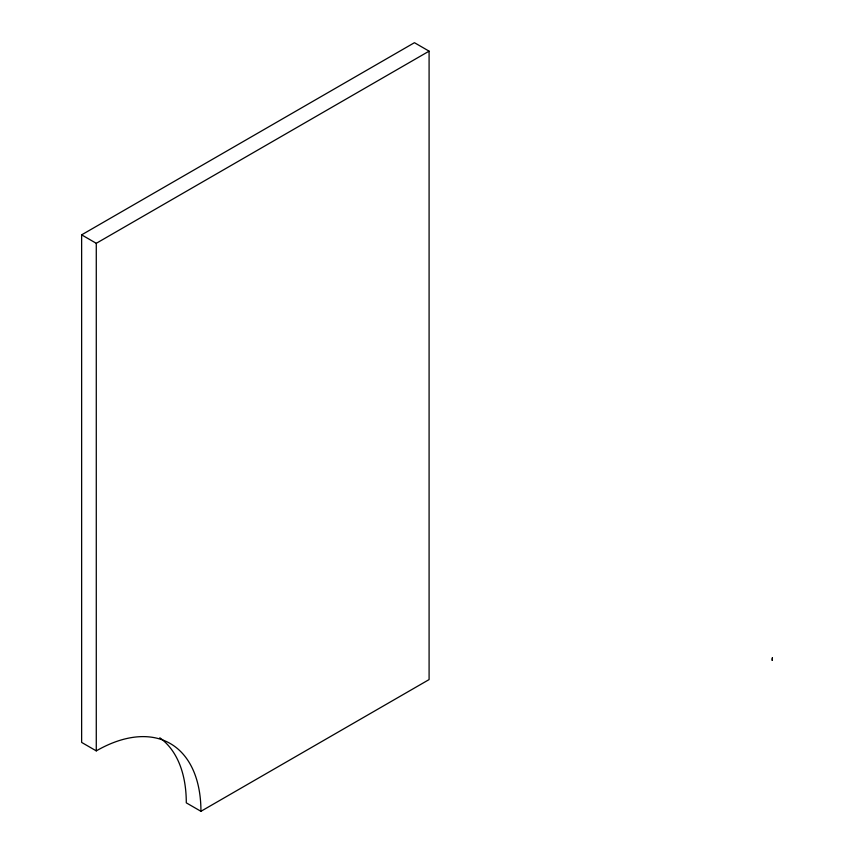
<?xml version="1.0" encoding="UTF-8"?>
<svg xmlns="http://www.w3.org/2000/svg" width="854" height="854" viewBox="0 0 854 854"><rect width="100%" height="100%" fill="white"/><g stroke="black" fill="none" stroke-linecap="round" stroke-linejoin="round"><path stroke-width="1.28" d="M200.936 811.3A148.009 85.453 -60 0 0 96.278 750.879L81.632 742.414L81.632 234.85L414.446 42.7L429.092 51.155L429.092 679.581L200.936 811.3L186.289 802.845A148.009 85.453 -60 0 0 159.805 737.781M81.632 234.85L96.278 243.305L429.092 51.155M96.278 243.305L96.278 750.879M772.368 657.826L772.229 660.323L772.368 657.826"/></g></svg>
